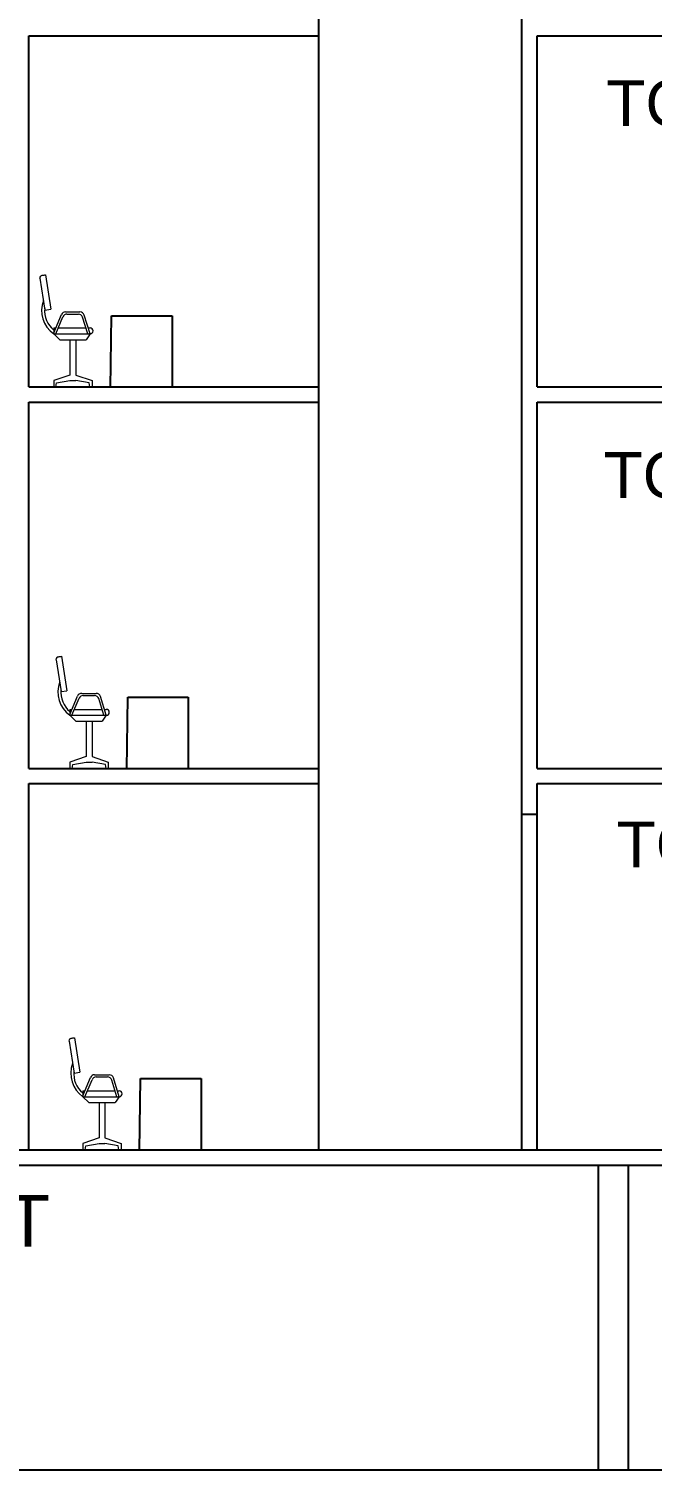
# Model space of a CAD drawing. Header units: millimetres. Extents: x 587797 to 2274247, y 1711 to 439204.
# Drawn here: x 911786 to 917917, y 278373 to 292543 of the extents above; entities that cross this region are included whole.
import ezdxf

# ---------------------------------------------------------------- set-up
doc = ezdxf.new("R2010")
doc.units = ezdxf.units.MM
doc.layers.add('finiture', color=7, linetype='Continuous', lineweight=20)
doc.styles.get("Standard").update_dxf_attribs({"font": 'arial.ttf'})

msp = doc.modelspace()

# ---------------------------------------------------------------- linework, layer by layer
for p, q in [((914635.96, 303722.571, 1025.827), (914635.96, 281522.571, 1025.827)), ((916635.96, 281522.571, 1025.827), (916635.96, 303722.571, 1025.827)), ((911785.96, 289022.571, 1025.827), (911785.96, 292472.571, 1025.827)), ((911785.96, 292472.571, 1025.827), (914635.96, 292472.571, 1025.827)), ((916785.96, 289022.571, 1025.827), (916785.96, 292472.571, 1025.827)), ((916785.96, 292472.571, 1025.827), (920635.96, 292472.571, 1025.827)), ((912589.233, 289013.501, 1025.827), (912599.214, 289721.643, 1025.827)), ((912599.214, 289721.643, 1025.827), (913195.171, 289721.643, 1025.827)), ((913195.171, 289721.643, 1025.827), (913195.171, 289013.501, 1025.827)), ((911785.96, 289022.571, 1025.827), (914635.96, 289022.571, 1025.827)), ((916785.96, 289022.571, 1025.827), (920635.96, 289022.571, 1025.827)), ((911785.96, 285272.571, 1025.827), (911785.96, 288872.571, 1025.827)), ((911785.96, 288872.571, 1025.827), (914635.96, 288872.571, 1025.827)), ((916785.96, 285272.571, 1025.827), (916785.96, 288872.571, 1025.827)), ((916785.96, 288872.571, 1025.827), (920635.96, 288872.571, 1025.827)), ((912748.403, 285263.501, 1025.827), (912758.384, 285971.643, 1025.827)), ((912758.384, 285971.643, 1025.827), (913354.341, 285971.643, 1025.827)), ((913354.341, 285971.643, 1025.827), (913354.341, 285263.501, 1025.827)), ((911785.96, 285272.571, 1025.827), (914635.96, 285272.571, 1025.827)), ((916785.96, 285272.571, 1025.827), (920635.96, 285272.571, 1025.827)), ((911785.96, 281522.571, 1025.827), (911785.96, 285122.571, 1025.827)), ((911785.96, 285122.571, 1025.827), (914635.96, 285122.571, 1025.827)), ((916785.96, 281522.571, 1025.827), (916785.96, 285122.571, 1025.827)), ((916785.96, 285122.571, 1025.827), (920635.96, 285122.571, 1025.827)), ((916635.96, 284822.571, 1025.827), (916785.96, 284822.571, 1025.827)), ((912875.743, 281513.501, 1025.827), (912885.723, 282221.643, 1025.827)), ((912885.723, 282221.643, 1025.827), (913481.68, 282221.643, 1025.827)), ((913481.68, 282221.643, 1025.827), (913481.68, 281513.501, 1025.827)), ((863015.96, 281522.571, 1025.827), (954555.96, 281522.571, 1025.827)), ((896684.062, 281372.571, 1025.827), (924384.062, 281372.571, 1025.827)), ((896684.062, 281372.571, 1025.827), (924384.062, 281372.571, 1025.827)), ((917384.062, 281372.571), (917384.062, 278372.571, 1025.827)), ((917684.062, 278372.571, 1025.827), (917684.062, 281372.571)), ((954785.96, 278372.571, 1025.827), (862704.517, 278372.571, 1025.827))]:
    msp.add_line(p, q)
at = {"layer": 'finiture', "linetype": 'Continuous'}
for p, q in [((911895.58, 290090.454, 1025.827), (911944.851, 289776.589, 1025.827)), ((911948.932, 290124.597, 1025.827), (912002.151, 289785.584, 1025.827)), ((911944.851, 289776.589, 1025.827), (912002.151, 289785.584, 1025.827)), ((912030.878, 289552.63, 1025.827), (912106.509, 289733.149, 1025.827)), ((912050.939, 289544.225, 1025.827), (912120.979, 289711.399, 1025.827)), ((912146.631, 289759.841, 1025.827), (912289.207, 289759.841, 1025.827)), ((912161.101, 289738.09, 1025.827), (912273.239, 289738.09, 1025.827)), ((912365.929, 289544.583, 1025.827), (912314.742, 289707.619, 1025.827)), ((912388.726, 289544.583, 1025.827), (912330.711, 289729.37, 1025.827)), ((912030.878, 289602.585, 1025.827), (912030.878, 289544.583, 1025.827)), ((912030.878, 289602.585, 1025.827), (912051.808, 289602.585, 1025.827)), ((912030.878, 289544.583, 1025.827), (912388.726, 289544.583, 1025.827)), ((912030.878, 289544.583, 1025.827), (912090.287, 289486.98, 1025.827)), ((912075.39, 289602.585, 1025.827), (912347.719, 289602.585, 1025.827)), ((912388.726, 289544.583, 1025.827), (912348.676, 289486.98, 1025.827)), ((912370.516, 289602.585, 1025.827), (912388.726, 289602.585, 1025.827)), ((912090.287, 289486.98, 1025.827), (912348.676, 289486.98, 1025.827)), ((912190.481, 289486.98, 1025.827), (912190.481, 289138.814, 1025.827)), ((912248.483, 289486.98, 1025.827), (912248.483, 289138.814, 1025.827)), ((912190.481, 289138.814, 1025.827), (912030.878, 289084.177, 1025.827)), ((912030.878, 289084.177, 1025.827), (912030.878, 289022.571, 1025.827)), ((912059.607, 289061.712, 1025.827), (912190.481, 289084.177, 1025.827)), ((912190.481, 289084.177, 1025.827), (912248.483, 289084.177, 1025.827)), ((912248.483, 289138.814, 1025.827), (912408.085, 289084.177, 1025.827)), ((912379.356, 289061.712, 1025.827), (912248.483, 289084.177, 1025.827)), ((912408.085, 289084.177, 1025.827), (912408.085, 289022.571, 1025.827)), ((912030.878, 289022.571, 1025.827), (912052.821, 289022.571, 1025.827)), ((912052.821, 289022.571, 1025.827), (912059.607, 289061.712, 1025.827)), ((912386.143, 289022.571, 1025.827), (912379.356, 289061.712, 1025.827)), ((912408.085, 289022.571, 1025.827), (912386.143, 289022.571, 1025.827)), ((912054.75, 286340.454, 1025.827), (912104.021, 286026.589, 1025.827)), ((912108.102, 286374.597, 1025.827), (912161.321, 286035.584, 1025.827)), ((912104.021, 286026.589, 1025.827), (912161.321, 286035.584, 1025.827)), ((912190.048, 285802.63, 1025.827), (912265.679, 285983.149, 1025.827)), ((912210.109, 285794.225, 1025.827), (912280.149, 285961.399, 1025.827)), ((912305.801, 286009.841, 1025.827), (912448.377, 286009.841, 1025.827)), ((912320.271, 285988.09, 1025.827), (912432.409, 285988.09, 1025.827)), ((912547.897, 285794.583, 1025.827), (912489.881, 285979.37, 1025.827)), ((912190.048, 285852.585, 1025.827), (912190.048, 285794.583, 1025.827)), ((912190.048, 285852.585, 1025.827), (912210.978, 285852.585, 1025.827)), ((912234.56, 285852.585, 1025.827), (912506.889, 285852.585, 1025.827)), ((912525.099, 285794.583, 1025.827), (912473.913, 285957.619, 1025.827)), ((912529.686, 285852.585, 1025.827), (912547.897, 285852.585, 1025.827)), ((912190.048, 285794.583, 1025.827), (912547.897, 285794.583, 1025.827)), ((912190.048, 285794.583, 1025.827), (912249.457, 285736.98, 1025.827)), ((912249.457, 285736.98, 1025.827), (912507.846, 285736.98, 1025.827)), ((912349.651, 285736.98, 1025.827), (912349.651, 285388.814, 1025.827)), ((912407.653, 285736.98, 1025.827), (912407.653, 285388.814, 1025.827)), ((912547.897, 285794.583, 1025.827), (912507.846, 285736.98, 1025.827)), ((912349.651, 285388.814, 1025.827), (912190.048, 285334.177, 1025.827)), ((912190.048, 285334.177, 1025.827), (912190.048, 285272.571, 1025.827)), ((912190.048, 285272.571, 1025.827), (912211.991, 285272.571, 1025.827)), ((912211.991, 285272.571, 1025.827), (912218.777, 285311.712, 1025.827)), ((912218.777, 285311.712, 1025.827), (912349.651, 285334.177, 1025.827)), ((912349.651, 285334.177, 1025.827), (912407.653, 285334.177, 1025.827)), ((912407.653, 285388.814, 1025.827), (912567.255, 285334.177, 1025.827)), ((912538.526, 285311.712, 1025.827), (912407.653, 285334.177, 1025.827)), ((912545.313, 285272.571, 1025.827), (912538.526, 285311.712, 1025.827)), ((912567.255, 285272.571, 1025.827), (912545.313, 285272.571, 1025.827)), ((912567.255, 285334.177, 1025.827), (912567.255, 285272.571, 1025.827)), ((912182.09, 282590.454, 1025.827), (912231.361, 282276.589, 1025.827)), ((912235.441, 282624.597, 1025.827), (912288.66, 282285.584, 1025.827)), ((912231.361, 282276.589, 1025.827), (912288.66, 282285.584, 1025.827)), ((912317.388, 282052.63, 1025.827), (912393.018, 282233.149, 1025.827)), ((912337.449, 282044.225, 1025.827), (912407.488, 282211.399, 1025.827)), ((912433.14, 282259.841, 1025.827), (912575.717, 282259.841, 1025.827)), ((912447.61, 282238.09, 1025.827), (912559.748, 282238.09, 1025.827)), ((912652.438, 282044.583, 1025.827), (912601.252, 282207.619, 1025.827)), ((912675.236, 282044.583, 1025.827), (912617.22, 282229.37, 1025.827)), ((912317.388, 282102.585, 1025.827), (912317.388, 282044.583, 1025.827)), ((912317.388, 282102.585, 1025.827), (912338.317, 282102.585, 1025.827)), ((912317.388, 282044.583, 1025.827), (912675.236, 282044.583, 1025.827)), ((912317.388, 282044.583, 1025.827), (912376.797, 281986.98, 1025.827)), ((912361.899, 282102.585, 1025.827), (912634.228, 282102.585, 1025.827)), ((912675.236, 282044.583, 1025.827), (912635.186, 281986.98, 1025.827)), ((912657.026, 282102.585, 1025.827), (912675.236, 282102.585, 1025.827)), ((912376.797, 281986.98, 1025.827), (912635.186, 281986.98, 1025.827)), ((912476.99, 281986.98, 1025.827), (912476.99, 281638.814, 1025.827)), ((912534.992, 281986.98, 1025.827), (912534.992, 281638.814, 1025.827)), ((912476.99, 281638.814, 1025.827), (912317.388, 281584.177, 1025.827)), ((912317.388, 281584.177, 1025.827), (912317.388, 281522.571, 1025.827)), ((912346.117, 281561.712, 1025.827), (912476.99, 281584.177, 1025.827)), ((912476.99, 281584.177, 1025.827), (912534.992, 281584.177, 1025.827)), ((912534.992, 281638.814, 1025.827), (912694.595, 281584.177, 1025.827)), ((912665.866, 281561.712, 1025.827), (912534.992, 281584.177, 1025.827)), ((912694.595, 281584.177, 1025.827), (912694.595, 281522.571, 1025.827)), ((912317.388, 281522.571, 1025.827), (912339.33, 281522.571, 1025.827)), ((912339.33, 281522.571, 1025.827), (912346.117, 281561.712, 1025.827)), ((912672.652, 281522.571, 1025.827), (912665.866, 281561.712, 1025.827)), ((912694.595, 281522.571, 1025.827), (912672.652, 281522.571, 1025.827))]:
    msp.add_line(p, q, dxfattribs=at)
for centre, radius, start, end in [((912190.008, 289772.586, 1025.827), 278.042, 159.2440411, 235.0876442), ((912190.008, 289772.586, 1025.827), 249.041, 174.8516914, 230.2849925), ((912146.631, 289716.34, 1025.827), 43.501, 90, 157.2681868), ((912161.101, 289694.589, 1025.827), 43.501, 90, 157.2681868), ((912273.239, 289694.589, 1025.827), 43.501, 17.430167, 90), ((912289.207, 289716.34, 1025.827), 43.501, 17.430167, 90), ((912388.726, 289573.584, 1025.827), 29.001, 270, 90), ((912349.178, 286022.586, 1025.827), 278.042, 159.2440411, 235.0876442), ((912349.178, 286022.586, 1025.827), 249.041, 174.8516914, 230.2849925), ((912305.801, 285966.34, 1025.827), 43.501, 90, 157.2681868), ((912320.271, 285944.589, 1025.827), 43.501, 90, 157.2681868), ((912432.409, 285944.589, 1025.827), 43.501, 17.430167, 90), ((912448.377, 285966.34, 1025.827), 43.501, 17.430167, 90), ((912547.897, 285823.584, 1025.827), 29.001, 270, 90), ((912476.517, 282272.586, 1025.827), 278.042, 159.2440411, 235.0876442), ((912476.517, 282272.586, 1025.827), 249.041, 174.8516914, 230.2849925), ((912433.14, 282216.34, 1025.827), 43.501, 90, 157.2681868), ((912447.61, 282194.589, 1025.827), 43.501, 90, 157.2681868), ((912559.748, 282194.589, 1025.827), 43.501, 17.430167, 90), ((912575.717, 282216.34, 1025.827), 43.501, 17.430167, 90), ((912675.236, 282073.584, 1025.827), 29.001, 270, 90)]:
    msp.add_arc(centre, radius, start, end, dxfattribs=at)
for points in [[(911895.58, 290090.454, 1025.827), (911904.155, 290112.551, 1025.827), (911910.044, 290117.529, 1025.827), (911925.011, 290121.267, 1025.827), (911938.089, 290122.744, 1025.827), (911948.955, 290124.449, 1025.827)], [(912054.75, 286340.454, 1025.827), (912063.325, 286362.551, 1025.827), (912069.214, 286367.529, 1025.827), (912084.181, 286371.267, 1025.827), (912097.259, 286372.744, 1025.827), (912108.125, 286374.449, 1025.827)], [(912182.09, 282590.454, 1025.827), (912190.664, 282612.551, 1025.827), (912196.554, 282617.529, 1025.827), (912211.52, 282621.267, 1025.827), (912224.598, 282622.744, 1025.827), (912235.465, 282624.449, 1025.827)]]:
    msp.add_spline(points, degree=3, dxfattribs=at)

# ---------------------------------------------------------------- texts
for s, height, p in [('TOILET', 451.5, (917466.11, 291586.165, 1025.827)), ('TOILET', 451.5, (917438.998, 287929.547, 1025.827)), ('TOILET', 451.5, (917567.505, 284298.295, 1025.827)), ('BASEMENT', 507.0297, (908097.865, 280570.306, 1025.827))]:
    msp.add_text(s, height=height).set_placement(p)

doc.saveas('drawing.dxf')
